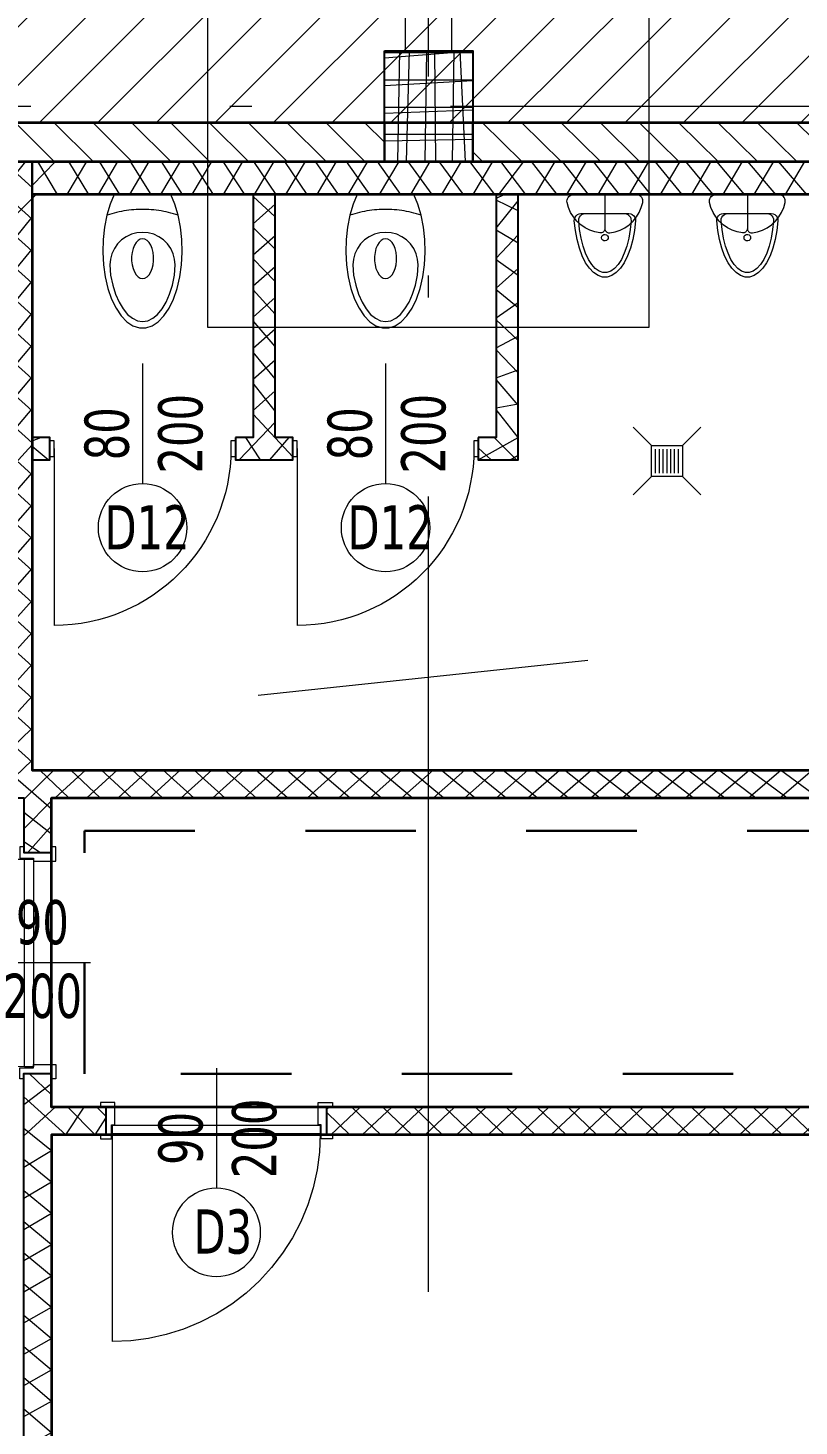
# Model space of a CAD drawing. Extents: x 6529560 to 6558080, y 5579316 to 5588131.
# Drawn here: x 6543599.47 to 6543602.96, y 5579512.25 to 5579518.57 of the extents above; entities that cross this region are included whole.
import ezdxf

# ---------------------------------------------------------------- set-up
doc = ezdxf.new("R2010")
doc.units = 0
doc.header["$MEASUREMENT"] = 0
for name, pattern in [('0.5_0.5', [1, 0.5, -0.5]), ('ACAD_ISO10W100', [18, 12, -3, 0, -3]), ('GR_SOLID', [0])]:
    doc.linetypes.add(name, pattern=pattern)
doc.layers.get('0').update_dxf_attribs({"color": 2, "linetype": 'CONTINUOUS', "lineweight": 5})
for name, color, linetype, lineweight in [('arch_drzwi i okna', 4, 'CONTINUOUS', 15), ('arch_drzwi i okna_znaczniki', 130, 'CONTINUOUS', 9), ('arch_fundamenty na rzucie', 3, 'CONTINUOUS', 15), ('arch_osie', 181, 'CONTINUOUS', 5), ('arch_powierzchnia', 6, 'CONTINUOUS', 35), ('arch_sciany murowane wewnetrzne', 20, 'CONTINUOUS', 25), ('arch_sciany wewnetrzne gk', 70, 'CONTINUOUS', 25), ('arch_sciany wewnetrzne murowane wypelnienie', 20, 'CONTINUOUS', 15), ('arch_sciany wewntrzne gk wypelnienie', 70, 'CONTINUOUS', 13), ('arch_slupy wypelnienie', 9, 'CONTINUOUS', 13), ('arch_słupy', 8, 'CONTINUOUS', 25), ('arch_urządzenia sanitarne', 4, 'GR_SOLID', 13), ('arch_wzmocnienie plyty betonowej', 6, 'CONTINUOUS', 15), ('arch_zadaszenie kratownica', 94, 'CONTINUOUS', 15)]:
    doc.layers.add(name, color=color, linetype=linetype, lineweight=lineweight)
doc.styles.add('TABELKA', font='tahoma.ttf', dxfattribs={"width": 0.8})

# ---------------------------------------------------------------- blocks, each defined once
blk = doc.blocks.new('A$C6A985AF1')
for p, q in [((0.9365009339526295, 1.024999864399432, -1.8365369545e-06), (1.061500933952628, 1.024999864399432, -1.8365369545e-06)), ((0.9365009339526295, 0.0249998643994331, -1.8365369545e-06), (1.061500933952628, 0.0249998643994331, -1.8365369545e-06))]:
    blk.add_line(p, q)
at = {"layer": 'arch_drzwi i okna', "extrusion": (0, 0, -1)}
for points in [[(-0.9365009339526295, 1.049999863840638), (-0.9185009337961672, 1.049999863840638), (-0.9185009337961672, 0.9999998640269039), (-0.9810009337961672, 0.9999998640269039), (-0.9810009337961672, 0.9849998643621802), (-1.081500934436917, 0.9849998643621802), (-1.081500934436917, 1.049999863840638), (-1.061500933952628, 1.049999863840638)], [(-0.940000934526324, 0.9949998641386628), (-0.8580745356157422, 0.9914228804409503), (-0.7767716469243169, 0.9807191519066693), (-0.6967110317200425, 0.962970140390098), (-0.6185019994154572, 0.9383109277114272), (-0.5427397675812246, 0.9069291837513445), (-0.4700009338557721, 0.8690637433901429), (-0.4008390838280321, 0.825002785772085), (-0.3357805805280805, 0.7750816410407424), (-0.2753205597400665, 0.7196802385151388), (-0.2199191572144628, 0.6592202167958022), (-0.16999801248312, 0.5941617144271732), (-0.1259370548650622, 0.5249998643994332), (-0.0880716145038605, 0.4522610297426583), (-0.056689870543778, 0.3764987988397479), (-0.0320306569337845, 0.2982897665351629), (-0.014281646348536, 0.2182291513308883), (-0.0035779178142548, 0.1369262626394629), (-9.341165423e-07, 0.0549998637288809), (-0.9800009336322546, 0.0549998637288809), (-0.9800009336322546, 0.9949998641386628), (-0.940000934526324, 0.9949998641386628), (-0.940000934526324, 0.0549998637288809)]]:
    blk.add_lwpolyline(points, dxfattribs=at)
at = {"layer": 'arch_drzwi i okna'}
blk.add_lwpolyline([(0.9365009339526295, -1.359730959e-07), (0.9185009337961672, -1.359730959e-07), (0.9185009337961672, 0.0499998638406396), (0.9810009337961672, 0.0499998638406396), (0.9810009337961672, 0.0649998644366861), (1.081500934436917, 0.0649998644366861), (1.081500934436917, -1.359730959e-07), (1.061500933952628, -1.359730959e-07)], dxfattribs=at)
at = {"layer": 'arch_drzwi i okna_znaczniki'}
blk.add_line((1.23829905502498, 0.5249998643994332, -1.8365369545e-06), (0.6945797856897116, 0.5249998643994332, -1.8365369545e-06), dxfattribs=at)
blk.add_circle((0.4945797855034472, 0.5249998643994332, -1.8365369545e-06), 0.2, dxfattribs=at)
blk = doc.blocks.new('A$C39AD6758')
at = {"layer": 'arch_urządzenia sanitarne'}
for points in [[(-4.3843692765e-06, 0.052064656820221), (0.0439916156301479, 0.0332836568200037), (0.0933906156305966, 0.0183506568200755), (0.1468976156302233, 0.0076576568199016), (0.203108615630299, 0.001485656820023), (0.260546615630119, -2.3431803129e-06), (0.3177036156303075, 0.0032306568200511), (0.3730816156303263, 0.0111026568197303), (0.4252266156308906, 0.023404656819821), (0.4727696156305683, 0.0398136568196605), (0.5144626156306913, 0.0599026568197587), (0.5492106156307273, 0.0831396568196397), (0.576102615630589, 0.1089156568195904), (0.5944336156308055, 0.136556656819721), (0.6037206156306639, 0.1653346568195957), (0.6037206156306639, 0.1944956568199814), (0.5944336156308055, 0.2232756568196237), (0.576102615630589, 0.2509156568198705), (0.5492106156307273, 0.2766936568195888), (0.5144626156306913, 0.2999306568199245), (0.4727696156305683, 0.3200186568196841), (0.4252266156308906, 0.3364276568199784), (0.3730816156303263, 0.3487296568200691), (0.3177036156303075, 0.3566016568197483), (0.2605466156310285, 0.3598346568201123), (0.203108615630299, 0.3583466568197764), (0.1468986156305618, 0.3521746568198978), (0.0933926156303642, 0.3414816568201786), (0.0439916156310574, 0.3265496568201343), (-4.3843692765e-06, 0.3077676568200331), (-4.3843692765e-06, 0.052064656820221)], [(0.0935553656254342, 0.3409346568200817), (0.090036365625565, 0.3301906568199229), (0.0867603656261054, 0.3193706568199559), (0.0837313656256811, 0.3084776568198322), (0.080946365626005, 0.2975196568199863), (0.0784113656254704, 0.2865006568199533), (0.0761263656258962, 0.2754286568201678), (0.074093365625231, 0.2643066568198265), (0.0723113656258647, 0.253143656820157), (0.070782365625746, 0.2419416568200177), (0.0695063656257844, 0.2307066568200753), (0.0684853656257474, 0.219446656819855), (0.067719365625635, 0.2081656568198014), (0.0672073656260182, 0.196872656819778), (0.066952365625184, 0.1855696568200074), (0.066952365625184, 0.174262656819792), (0.0672073656251087, 0.1629596568200213), (0.067719365625635, 0.1516646568197757), (0.0684853656257474, 0.1403846568200606), (0.0695063656257844, 0.1291256568201788), (0.070782365625746, 0.1178916568201203), (0.0723113656258647, 0.1066896568199809), (0.074093365625231, 0.095525656819973), (0.0761263656258962, 0.0844036568200863), (0.0784113656254704, 0.0733296568200785), (0.0809463656250955, 0.0623126568198131), (0.0837313656256811, 0.0513536568200834), (0.0867603656251959, 0.040462656820182), (0.090036365625565, 0.0296406568199927), (0.0935553656254342, 0.0188956568199501)], [(0.3185101156304881, 0.3274156568199942), (0.2928961156303558, 0.3251766568200765), (0.2680631156308664, 0.3185216568199394), (0.2447611156303537, 0.3076556568198612), (0.2237001156308906, 0.292907656819807), (0.2055191156305227, 0.2747266568198938), (0.1907711156309233, 0.253665656819976), (0.1799051156303903, 0.2303636568199181), (0.1732501156302533, 0.2055296568200902), (0.1710111156307903, 0.1799166568198416), (0.1732501156302533, 0.154302656820164), (0.1799051156303903, 0.1294686568198813), (0.1907711156309233, 0.1061666568198234), (0.2055191156305227, 0.0851056568199056), (0.2237001156308906, 0.0669246568199924), (0.2447611156303537, 0.052177656819822), (0.2680631156308664, 0.0413116568197438), (0.2928961156303558, 0.0346566568200615), (0.3185101156304881, 0.032417656819689), (0.3185101156304881, 0.032417656819689), (0.3654841156303519, 0.035053656819855), (0.4098301156309389, 0.044986656819674), (0.4505411156305854, 0.0579876568199325), (0.4866911156304923, 0.0737566568200236), (0.5174601156304564, 0.0919396568197044), (0.5421491156303091, 0.1121236568196764), (0.560196115630788, 0.1338466568199692), (0.5711901156309978, 0.1566166568195513), (0.5748851156304227, 0.1799166568198416), (0.5711901156309978, 0.2032166568196771), (0.560196115630788, 0.225986656819714), (0.5421491156303091, 0.2477096568200068), (0.5174601156304564, 0.2678926568196402), (0.4866911156304923, 0.2860756568197757), (0.4505411156305854, 0.3018456568197507), (0.4098301156309389, 0.3148456568196707), (0.3654841156303519, 0.3247796568198282), (0.3185101156304881, 0.3274156568199942)], [(0.1998871156301902, 0.1799161568201271), (0.2018531156309109, 0.1695211568198829), (0.2076691156307788, 0.1595801568200841), (0.2170761156303342, 0.1505271568198623), (0.2296641156308397, 0.1427591568199205), (0.244887115630263, 0.1366151568199712), (0.262076115630407, 0.132364156820131), (0.2804801156307803, 0.1301891568200517), (0.2992941156308006, 0.1301891568200517), (0.3176981156302645, 0.1323641568196763), (0.3348871156304085, 0.1366151568199712), (0.3501091156304028, 0.1427591568199205), (0.3626981156303373, 0.1505271568198623), (0.3721051156308022, 0.1595801568200841), (0.3779201156303316, 0.1695211568198829), (0.3798871156304813, 0.1799161568196723), (0.3779201156303316, 0.1903111568199165), (0.3721051156308022, 0.2002521568197153), (0.3626981156303373, 0.2093041568200533), (0.3501091156304028, 0.2170731568198789), (0.3348871156304085, 0.2232161568199444), (0.3176981156302645, 0.2274681568196684), (0.2992941156308006, 0.2296421568198639), (0.2804801156307803, 0.2296421568198639), (0.262076115630407, 0.2274681568201231), (0.244887115630263, 0.2232161568199444), (0.2296661156306072, 0.2170731568198789), (0.2170761156303342, 0.2093041568200533), (0.2076691156307788, 0.2002521568197153), (0.2018531156309109, 0.1903111568199165), (0.1998871156301902, 0.1799161568201271)]]:
    blk.add_lwpolyline(points, dxfattribs=at)
blk = doc.blocks.new('A$C74C7710B')
at = {"layer": 'arch_urządzenia sanitarne'}
for points in [[(0.2803884242912318, 0.0863052461313601), (0.2884894242915834, 0.0874202461322966), (0.2959884242918633, 0.0906802461317966), (0.3023284242917725, 0.0958432461316079), (0.3070374242915932, 0.1025292461322351), (0.3097674242917492, 0.1102362461328994), (0.3103144242913913, 0.1183962461323063), (0.3056764242919598, 0.162150246132569), (0.2980444242912199, 0.203937246132682), (0.2875884242912434, 0.2428142461317293), (0.2745444242918893, 0.2779172461318922), (0.2592014242918594, 0.3084552461327803), (0.2419054242918719, 0.3337512461325787), (0.2230424242916342, 0.3532322461319381), (0.2030324242914503, 0.3664692461311461), (0.1823254242917755, 0.3731622461323241), (0.1613874242912061, 0.3731622461323241), (0.1406804242915314, 0.3664692461311461), (0.1206704242913474, 0.3532322461319381), (0.1018094242917868, 0.3337512461325787), (0.0845114242920318, 0.3084552461327803), (0.0691704242917695, 0.2779172461318922), (0.0561244242917383, 0.2428142461317293), (0.0456684242917618, 0.203937246132682), (0.0380364242919313, 0.1621522461314271), (0.0333984242915904, 0.1183942461316292), (0.0339454242912325, 0.1102362461328994), (0.0366754242913885, 0.1025292461322351), (0.0413844242912092, 0.0958432461316079), (0.0477244242920278, 0.0906802461317966), (0.0552244242917368, 0.0874202461322966), (0.0633244242917499, 0.0863052461313601), (0.2803884242912318, 0.0863052461313601)], [(0.2604104242918765, 0.0863052461313601), (0.268505424292016, 0.0874192461319581), (0.2760014242912803, 0.0906742461315844), (0.2823394242914219, 0.095832246131522), (0.2870504242919196, 0.1025102461312599), (0.2897864242913783, 0.110211246131712), (0.2903414242919098, 0.1183632461320485), (0.2862214242913978, 0.1588052461315783), (0.2795794242920238, 0.1973792461317316), (0.2705634242911401, 0.2332322461311378), (0.2593734242918799, 0.2655762461322411), (0.2462524242919244, 0.293698246131953), (0.231491424291562, 0.3169782461313844), (0.2154184242917836, 0.3349032461314891), (0.1983834242919329, 0.3470752461321354), (0.1807634242913991, 0.3532302461312611), (0.1629494242915825, 0.3532302461312611), (0.1453294242919583, 0.3470752461321354), (0.1282944242911981, 0.3349012461326311), (0.1122214242914197, 0.3169782461313844), (0.0974604242919668, 0.293698246131953), (0.0843394242920113, 0.2655762461322411), (0.0731494242918416, 0.2332322461311378), (0.0641334242918674, 0.1973792461317316), (0.0574914242915838, 0.1588052461315783), (0.0533724242914104, 0.1183632461320485), (0.0539274242919419, 0.110211246131712), (0.0566624242919716, 0.1025102461312599), (0.0613734242915598, 0.095832246131522), (0.0677114242917014, 0.0906742461315844), (0.0752074242918752, 0.0874192461319581), (0.0833024242920146, 0.0863052461313601)], [(0.1568574242919567, 0.1951681547047883), (0.1581544242917516, 0.1890661547035961), (0.1618204242913634, 0.1840211547037143), (0.1672214242917107, 0.1809031547049926), (0.1734244242916247, 0.1802501547040265), (0.1793564242916545, 0.1821771547033677), (0.1839914242918894, 0.1863501547045416), (0.1865274242918531, 0.1920491547039091), (0.1865274242918531, 0.19828615470351), (0.1839914242918894, 0.2039851547046965), (0.1793564242916545, 0.2081591547043899), (0.1734244242916247, 0.2100851547033926), (0.1672214242917107, 0.209433154704584), (0.1618204242913634, 0.2063141547037048), (0.1581544242917516, 0.201269154703823), (0.1568574242919567, 0.1951681547047883)], [(0.1718564242919456, 0.153707246131944), (0.1714994242920511, 0.1574622461316721), (0.1704454242917563, 0.1610842461318498), (0.1687284242916576, 0.1644452461328001), (0.1664124242915932, 0.1674222461329009), (0.1635784242916998, 0.1699112461315053), (0.1603264242912701, 0.171824246131564), (0.156773424291714, 0.1730932461318844), (0.1530464242914604, 0.1736712461329262), (0.1492754242917726, 0.1735392461318952), (0.1257864242916185, 0.168830246131165), (0.1031614242920114, 0.160956246132173), (0.0818234242915423, 0.1500672461311296), (0.0621724242919299, 0.1363652461327547), (0.0445774242916741, 0.1201072461312833), (0.0293684242915333, 0.1016002461324206), (0.0168274242914777, 0.081187246132231), (0.0071914242917046, 0.0592532461319024), (0.0006434242914111, 0.0362102461326686), (-5.5757082009e-06, 0.0303222461311634), (0.0005154242917342, 0.0244252461320684), (0.0021864242917218, 0.0187442461315186), (0.0049384242920496, 0.0135012461319093), (0.0086674242920708, 0.0089032461323768), (0.0132264242920428, 0.0051242461317997), (0.0184384242920714, 0.0023162461325228), (0.0241014242919846, 0.0005872461329091), (0.0299934242912059, 1.246132797e-06), (0.1718564242919456, 1.246132797e-06), (0.1718564242919456, 0.1537052461312669)]]:
    blk.add_lwpolyline(points, dxfattribs=at)
at = {"layer": 'arch_urządzenia sanitarne', "extrusion": (0, 0, -1)}
blk.add_lwpolyline([(-0.1718564242919456, 0.153707246131944), (-0.1722134242918401, 0.1574622461316721), (-0.1732674242912253, 0.1610842461318498), (-0.1749844242913241, 0.1644452461328001), (-0.1773004242913885, 0.1674222461329009), (-0.1801344242912819, 0.1699112461315053), (-0.1833864242917116, 0.171824246131564), (-0.1869394242912676, 0.1730932461318844), (-0.1906664242915212, 0.1736712461329262), (-0.194437424291209, 0.1735392461318952), (-0.2179264242913632, 0.168830246131165), (-0.2405514242918798, 0.160956246132173), (-0.2618894242914393, 0.1500672461311296), (-0.2815404242919612, 0.1363652461327547), (-0.2991354242913076, 0.1201072461312833), (-0.3143464242912159, 0.1016002461324206), (-0.326885424291504, 0.081187246132231), (-0.3365214242912771, 0.0592532461319024), (-0.3430694242915706, 0.0362102461326686), (-0.3437184242911826, 0.0303222461311634), (-0.3431974242912474, 0.0244252461320684), (-0.3415264242912599, 0.0187442461315186), (-0.3387744242918416, 0.0135012461319093), (-0.3350454242918204, 0.0089032461323768), (-0.3304864242918484, 0.0051242461317997), (-0.3252744242918197, 0.0023162461325228), (-0.3196114242919066, 0.0005872461329091), (-0.3137194242917758, 1.246132797e-06), (-0.1718564242919456, 1.246132797e-06), (-0.1718564242919456, 0.1537052461312669)], dxfattribs=at)
blk = doc.blocks.new('A$C07767254')
at = {"elevation": 13.87957962489567}
for points in [[(0.0199968796223402, 0.7649982441216708), (-3.119930625e-06, 0.7649982441216708), (-3.119930625e-06, 0.8349982425570487), (0.0199968796223402, 0.8349982425570487)], [(0.8399968789890409, 0.7649982469156384), (0.8199968794360756, 0.7649982469156384), (0.8199968794360756, 0.8349982453510165), (0.8399968789890409, 0.8349982453510165)]]:
    blk.add_lwpolyline(points, close=True, dxfattribs=at)
blk.add_lwpolyline([(0.8199968803673982, 0.7999982442706824), (0.819996871985495, -1.7555430532e-06)], dxfattribs=at)
blk.add_arc((0.8199968803673982, 0.7999982442706824, 13.87957962489567), 0.7999999998137355, 180.0000000533608, 269.9999994130306)
blk = doc.blocks.new('A$C386C7B5C')
at = {"layer": 'arch_urządzenia sanitarne'}
for p, q in [((0.0829367356127477, 0.222940198530523), (-4.6492750698e-06, 0.3058815834174311)), ((0.2229367356167131, 0.222940198530523), (0.3058781205036212, 0.3058815834174311)), ((0.0985519838695837, 0.2045187006251581), (0.2073214873607867, 0.2045187006251581)), ((0.0985519838695837, 0.1873258665937101), (0.2073214873607867, 0.1873258665937101)), ((0.0985519838695837, 0.1701330325604431), (0.2073214873607867, 0.1701330325604431)), ((0.0985519838695837, 0.1529401985280856), (0.2073214873607867, 0.1529401985280856)), ((0.0985519838695837, 0.1357473644966376), (0.2073214873607867, 0.1357473644966376)), ((0.0829367356127477, 0.0829401985274672), (-4.6492750698e-06, -1.1863594409e-06)), ((0.0985519838695837, 0.1185545304633706), (0.2073214873607867, 0.1185545304633706)), ((0.0985519838695837, 0.1013616964310131), (0.2073214873607867, 0.1013616964310131)), ((0.2229367356167131, 0.0829401985274672), (0.3058781205036212, -1.1863594409e-06))]:
    blk.add_line(p, q, dxfattribs=at)
blk.add_lwpolyline([(0.0829367356127477, 0.222940198530523), (0.2229367356148941, 0.222940198530523), (0.2229367356148941, 0.0829401985274672), (0.0829367356127477, 0.0829401985274672), (0.0829367356127477, 0.222940198530523)], dxfattribs=at)
blk = doc.blocks.new('biura_parter_hala')
at = {"layer": 'arch_sciany wewnetrzne murowane wypelnienie'}
h = blk.add_hatch(dxfattribs=at)
h.set_pattern_fill('ANSI31', color=256, angle=90)
h.set_pattern_definition([(135, (-6543745.599693336, -5579616.077648036), (-0.0883883476483185, -0.0883883476483184), [])])
h.paths.add_polyline_path([(5.500096650794148, -0.3749661352485418), (5.500096650794148, -0.5499661350622774), (0, -0.5499661350622774), (0, -0.3749661352485418)])
h.paths.add_polyline_path([(11.89999982807785, -0.3749661352485418), (17.50006986968219, -0.3749661352485418), (17.50006986968219, -0.5500013772398235), (11.89999982807785, -0.5500013772398235)])
h.paths.add_polyline_path([(23.31999848410487, -0.550001378171146), (23.49999848380685, -0.5500013772398235), (23.49999848380685, -2.036725498735904), (23.31999848410487, -2.036725499667227)])
h.paths.add_polyline_path([(23.31999848410487, -3.976725501008331), (23.49999848380685, -3.976725501939654), (23.49999848380685, -11.85000006761402), (23.31999848410487, -11.85000006668269)])
h.paths.add_polyline_path([(23.89999982807785, -0.3749661352485418), (27.30065082199871, -0.3749478524550795), (27.30065082199871, -0.5499844206497074), (23.89999982807785, -0.5500027034431696)])
h.paths.add_polyline_path([(29.72006986476481, -2.036725498735904), (29.90006986446679, -2.036725498735904), (29.90006986446679, -0.5500027034431696), (29.72006986476481, -0.5500027034431696)])
h.paths.add_polyline_path([(29.24064417090267, -0.375094854272902), (29.50008776132018, -0.375094854272902), (29.50008776132018, -0.5500053316354752), (29.24064417090267, -0.5500053316354752)])
h.paths.add_polyline_path([(29.72006986476481, -11.45000358112156), (29.90006986446679, -11.45000358205289), (29.90006986446679, -3.976725501008331), (29.72006986476481, -3.976725500077009)])
h.paths.add_polyline_path([(32.45886915456504, -0.3699870416894555), (35.49999982584268, -0.3699661269783974), (35.49999982584268, -0.5500027034431696), (32.45886915456504, -0.5500236181542278)])
h.paths.add_polyline_path([(35.89999982621521, -0.3749661268666387), (41.50009442400187, -0.3749661352485418), (41.50009442400187, -0.5500040408223869), (35.89999982621521, -0.5500040324404836)])
h.paths.add_polyline_path([(53.50009442586451, -0.3749594343826175), (47.89999982714653, -0.3749661194160581), (47.89999982714653, -0.550005360506475), (53.50009442586451, -0.5499986754730344)])
h.paths.add_polyline_path([(59.89999982621521, -0.3749661184847355), (65.50009442027658, -0.3749661352485418), (65.50009442027658, -0.5500067118555308), (59.89999982621521, -0.5500066950917244)])
h.paths.add_polyline_path([(59.24086895491928, -0.550005360506475), (59.49999982584268, -0.550005360506475), (59.49999982584268, -0.3749661231413484), (59.24086895491928, -0.3749661231413484)])
h.paths.add_polyline_path([(71.89999982994048, -0.550008025020361), (77.50009442865849, -0.5499352160841227), (77.50009442865849, -0.3748933039605617), (71.89999982994048, -0.3749661128968)])
h.paths.add_polyline_path([(73.13497368339449, -0.550008025020361), (73.13497368339449, -3.21990910731256), (78.04465180728585, -3.219907564111053), (78.04465249739587, -3.399908400140702), (72.95497366413474, -3.399908268824219), (72.955954156816, -0.5500083584338427)])
h.paths.add_polyline_path([(79.32465147785842, -3.219907564111053), (79.32465170137584, -3.399908810853958), (79.65531860198826, -3.399907859973609), (79.65531860198826, -0.550008025020361), (79.47531860228628, -0.550008025020361), (79.47531860228628, -3.219907564111053)])
h.paths.add_polyline_path([(79.32465170137584, -0.3749661147594452), (83.49999983049929, -0.3749661147594452), (83.49999983049929, -0.550008025020361), (79.32465170137584, -0.550008025020361)])
h.paths.add_polyline_path([(83.89999983087182, -0.3749661110341549), (89.5000698659569, -0.3749661110341549), (89.5000698659569, -0.5500093474984169), (83.89999983087182, -0.5500093474984169)])
h.paths.add_polyline_path([(101.5000944277271, -0.374966106377542), (95.89999959804118, -0.374966106377542), (95.89999959804118, -0.5500093474984169), (101.5000944277271, -0.5500093474984169)])
h.paths.add_polyline_path([(5.900069901719689, -0.3751505604013801), (11.49994853138923, -0.3751505604013801), (11.49994853138923, -0.5500064520165325), (5.900069901719689, -0.5500064520165325)])
h.paths.add_polyline_path([(17.90009442716837, -0.3750070640817285), (23.49998980108649, -0.3750070640817285), (23.49998980108649, -0.5500013772398235), (17.90009442716837, -0.5500013772398235)])
h.paths.add_polyline_path([(29.90006986446679, -0.5500396117568016), (30.51886915415526, -0.5500396117568016), (30.51886915415526, -0.3750053280964494), (29.90006986446679, -0.3750053280964494)])
h.paths.add_polyline_path([(41.90006986260414, -0.5500396117568016), (47.50002438481897, -0.5500396117568016), (47.50002438481897, -0.3749661352485418), (41.90006986260414, -0.3749661352485418)])
h.paths.add_polyline_path([(53.90006986446678, -0.5500396061688662), (58.24086895491928, -0.5500396061688662), (58.24086895491928, -0.3749661231413484), (53.90006986446678, -0.3749661231413484)])
h.paths.add_polyline_path([(65.90006986539811, -0.5499728322029114), (71.50002439133823, -0.5499728322029114), (71.50002439133823, -0.3749661352485418), (65.90006986539811, -0.3749661352485418)])
h.paths.add_polyline_path([(78.04465180728585, -0.3749661352485418), (77.90006985981017, -0.3749661352485418), (77.90006985981017, -0.5500396117568016), (78.04465180728585, -0.5500396117568016)])
h.paths.add_polyline_path([(89.90006986632943, -0.5500396117568016), (95.50002415943891, -0.5500396117568016), (95.50002415943891, -0.3749661352485418), (89.90006986632943, -0.3749661352485418)])
h.paths.add_polyline_path([(101.9000698663294, -0.5500396117568016), (107.3999999994412, -0.5500396117568016), (107.3999999994412, -0.3749661352485418), (101.9000698663294, -0.3749661352485418)])
h.paths.add_polyline_path([(23.89999848417938, -11.85000257473439), (29.49999858625233, -11.85000358056277), (29.49999858625233, -11.67000358086079), (23.89999848417938, -11.67000358086079)])
at = {"layer": 'arch_sciany wewntrzne gk wypelnienie'}
h = blk.add_hatch(dxfattribs=at)
h.set_pattern_fill('ANSI37', color=256, scale=0.8, angle=90)
h.set_pattern_definition([(135, (-6543745.599693336, -5579616.077648036), (-0.0707106781186548, -0.0707106781186548), []), (225, (-6543745.599693336, -5579616.077648036), (0.0707106781186548, -0.0707106781186548), [])])
h.paths.add_polyline_path([(94.8742152415216, -1.900064728222787), (94.95421524252743, -1.899999363347887), (94.95421524252743, -1.799999365583062), (94.8742152415216, -1.800064730457961)], flags=17)
h.paths.add_polyline_path([(93.77421523723751, -1.800064731389284), (93.77421523723751, -1.900064731016755), (94.03421524260195, -1.900064733810722), (94.03421524353325, -1.800064734183251), (93.95421523880213, -1.800064733251929), (93.95421525090933, -0.7000647345557809), (93.85421525128184, -0.7000647336244584), (93.85421523917466, -1.800064732320606)], flags=17)
h.paths.add_polyline_path([(92.67421523295343, -1.800032046623528), (92.67421523295343, -1.900032046250998), (92.93421523831785, -1.900032049044966), (92.93421523924918, -1.800032049417495), (92.85421523451805, -1.800032048486173), (92.85421524662524, -0.7000320497900248), (92.75421524699777, -0.7000320488587022), (92.75421523489058, -1.80003204755485)], flags=17)
h.paths.add_polyline_path([(91.75421523395924, -1.900064728222787), (91.83421523496509, -1.899999363347887), (91.83421523496509, -1.799999365583062), (91.75421523395924, -1.800064730457961)], flags=17)
h.paths.add_polyline_path([(83.92533427942543, -1.800004093907773), (83.92533427942543, -1.900004093535244), (84.10533428099006, -1.900004096329212), (84.10533428099006, -1.800004095770418), (84.10533429309726, -0.7000040970742702), (84.00533429346979, -0.7000040961429477), (84.0053342813626, -1.800004094839096)], flags=17)
h.paths.add_polyline_path([(82.82533427514136, -1.800004083663225), (82.82533427514136, -1.900004083290696), (83.08533428050578, -1.900004086084663), (83.08533428143708, -1.800004086457192), (83.005334276706, -1.80000408552587), (83.00533428881317, -0.700004086829722), (82.90533428918569, -0.7000040858983994), (82.90533427707851, -1.800004084594547)], flags=17)
h.paths.add_polyline_path([(43.97590164281427, -4.000003985129296), (43.97590164281427, -3.900003985501825), (44.23590164817869, -3.900003982707858), (44.23590164911002, -4.000003982335329), (44.15590164437889, -4.000003983266651), (44.15590165648609, -5.1000039819628), (44.05590165685862, -5.100003982894122), (44.05590164475142, -4.000003984197974)], flags=17)
h.paths.add_polyline_path([(42.87590163759887, -4.00000399723649), (42.87590163759887, -3.900003997609019), (43.13590164296329, -3.900003994815051), (43.13590164389461, -4.000003994442522), (43.05590163916349, -4.000003995373845), (43.05590165127068, -5.100003994069993), (42.95590165164322, -5.100003995001316), (42.95590163953602, -4.000003996305167)], flags=17)
h.paths.add_polyline_path([(41.77590163238346, -4.00000403355807), (41.77590163238346, -3.900004033930599), (42.03590163774788, -3.900004031136631), (42.03590163867921, -4.000004030764102), (41.95590163394808, -4.000004031695425), (41.95590164605528, -5.100004030391573), (41.85590164642781, -5.100004031322896), (41.85590163432062, -4.000004032626748)], flags=17)
h.paths.add_polyline_path([(40.67590162716806, -4.000004021450877), (40.67590162716806, -3.900004021823406), (40.93590163253248, -3.900004019029438), (40.93590163346379, -4.000004018656909), (40.85590162873268, -4.000004019588232), (40.85590164083988, -5.10000401828438), (40.7559016412124, -5.100004019215703), (40.75590162910521, -4.000004020519554)], flags=17)
h.paths.add_polyline_path([(39.57590162195265, -4.00000403355807), (39.57590162195265, -3.900004033930599), (39.83590162731707, -3.900004031136631), (39.83590162824839, -4.000004030764102), (39.75590162351728, -4.000004031695425), (39.75590163562447, -5.100004030391573), (39.655901635997, -5.100004031322896), (39.65590162388981, -4.000004032626748)], flags=17)
h.paths.add_polyline_path([(38.47590161673725, -4.00000403355807), (38.47590161673725, -3.900004033930599), (38.73590162210167, -3.900004031136631), (38.73590162303299, -4.000004030764102), (38.65590161830187, -4.000004031695425), (38.65590163040906, -5.100004030391573), (38.55590163078159, -5.100004031322896), (38.5559016186744, -4.000004032626748)], flags=17)
h.paths.add_polyline_path([(43.97590164095163, -1.800004083663225), (43.97590164095163, -1.900004083290696), (44.23590164631605, -1.900004086084663), (44.23590164724737, -1.800004086457192), (44.15590164251625, -1.80000408552587), (44.15590165462345, -0.700004086829722), (44.05590165499598, -0.7000040858983994), (44.05590164288878, -1.800004084594547)], flags=17)
h.paths.add_polyline_path([(42.87590163573622, -1.800004074349999), (42.87590163573622, -1.90000407397747), (43.13590164110064, -1.900004076771438), (43.13590164203197, -1.800004077143967), (43.05590163730085, -1.800004076212644), (43.05590164940804, -0.7000040775164962), (42.95590164978057, -0.7000040765851736), (42.95590163767338, -1.800004075281322)], flags=17)
h.paths.add_polyline_path([(41.77590163145214, -1.800004065036773), (41.77590163145214, -1.900004064664244), (42.03590163681655, -1.900004067458212), (42.03590163774788, -1.800004067830741), (41.95590163301676, -1.800004066899418), (41.95590164512395, -0.7000040682032705), (41.85590164549648, -0.7000040672719479), (41.85590163338929, -1.800004065968096)], flags=17)
h.paths.add_polyline_path([(40.67590162716806, -1.800004050135612), (40.67590162716806, -1.900004049763083), (40.93590163253248, -1.900004052557051), (40.93590163346379, -1.80000405292958), (40.85590162873268, -1.800004051998257), (40.85590164083988, -0.7000040533021094), (40.7559016412124, -0.7000040523707867), (40.75590162910521, -1.800004051066935)], flags=17)
h.paths.add_polyline_path([(39.57590162195265, -1.800004040822386), (39.57590162195265, -1.900004040449857), (39.83590162731707, -1.900004043243825), (39.83590162824839, -1.800004043616354), (39.75590162351728, -1.800004042685031), (39.75590163562447, -0.7000040439888835), (39.655901635997, -0.700004043057561), (39.65590162388981, -1.800004041753709)], flags=17)
h.paths.add_polyline_path([(36.37247663922608, -6.750002435408532), (42.30749893374741, -6.750002435408532), (42.30749893374741, -6.875641248188912), (36.37247663922608, -6.875641248188912)])
h.paths.add_polyline_path([(34.76168348360807, -1.900004060007631), (34.8416834846139, -1.900004060007631), (34.8416834846139, -1.800004061311483), (34.76168348360807, -1.800004061311483)], flags=17)
h.paths.add_polyline_path([(33.74168348498642, -1.90000404510647), (33.9216834846884, -1.900004051625728), (33.92168348561972, -1.800004051998257), (33.8416834846139, -1.800004051066935), (33.84168349672109, -0.7000040523707867), (33.74168349709362, -0.7000040514394641)], flags=17)
h.paths.add_polyline_path([(87.76132327876984, -3.430434632115066), (89.60910778492689, -3.430795684456825), (89.60911366995423, -3.305730918422341), (88.8101558117196, -3.305726211518049), (88.810171963647, -0.5500094117596745), (88.56017351616173, -0.5500094117596745), (88.56014991644768, -3.305521694011986), (87.76132327876984, -3.305521695874631)])
h.paths.add_polyline_path([(32.7501210924238, -0.5500161647796631), (34.8416722714901, -0.5500161647796631), (34.8416722714901, -0.7000161604955794), (32.75012135878205, -0.7000161604955794), (32.75013258494437, -3.160006926394999), (32.80014132149517, -3.160007782280445), (32.80014132149517, -3.285007782280445), (32.75013258494437, -3.285006917081773), (32.75013258494437, -5.225004031322896), (32.80014131963253, -5.225004031322896), (32.80014131963253, -5.350004032254219), (32.62513258494437, -5.350004032254219), (32.62512238975614, -0.5500220432877541), (32.75012238975615, -0.550022047944367)])
h.paths.add_polyline_path([(83.23955385386942, -4.829998704604804), (90.35853138100354, -4.829998704604804), (90.35853138100354, -4.954998704604804), (83.2395539432764, -4.955040412954986)])
h.paths.add_polyline_path([(62.71829012781381, -3.30490527767688), (62.87505134660751, -3.304905503988265), (62.87499983515591, -0.5500067044049503), (62.9999998351559, -0.5500067044049503), (62.999999826774, -3.30490562133491), (64.0999998273328, -3.304906654171645), (64.09999982640147, -3.431190737523138), (62.87510285526514, -3.433001107536256), (62.87510285526514, -3.432999734766781), (62.71829271782189, -3.433125927112996)])
edge = h.paths.add_edge_path()
edge.add_line((59.6251001926139, -3.30490562133491), (61.71829012501985, -3.304903835058212))
edge.add_line((61.71829012501985, -3.304903835058212), (61.71829012501985, -3.433930673636496))
edge.add_line((61.71829012501985, -3.433930673636496), (59.62510495446622, -3.435615153983235))
edge.add_line((59.62510495446622, -3.435615153983235), (59.5000010728836, -3.435715777799487))
edge.add_line((59.5000010728836, -3.435715777799487), (59.49999982491135, -0.550005360506475))
edge.add_line((59.49999982491135, -0.550005360506475), (59.62499982584268, -0.5499986773356796))
edge.add_line((59.62499982584268, -0.5499986773356796), (59.6251001926139, -3.304905866272747))
h.paths.add_polyline_path([(71.29428625106812, -3.304901085793972), (71.45497585646808, -3.30490099824965), (71.45497366413474, -0.5499728322029114), (71.57997368369251, -0.5500063579529524), (71.58000815380365, -3.304910388775169), (71.87830398418009, -3.304910390637814), (71.87830453831702, -3.42575962934643), (71.29428786411881, -3.426071590743958)])
h.paths.add_polyline_path([(59.6250005159527, -4.955007544718682), (59.6250005159527, -5.164619787596166), (59.50000051595271, -5.164619788527488), (59.50000051781535, -4.955007544718682), (59.50000051781535, -4.830007544718682), (73.5061128679663, -4.830007544718682), (73.5061128679663, -4.955371281132102)])
h.paths.add_polyline_path([(-0.4763625478371978, -7.445000530220568), (-0.5999912368133665, -7.444998929277062), (-0.5999912368133665, -7.569998929277062), (-0.4763625478371978, -7.570000530220568)], flags=17)
h.paths.add_polyline_path([(2.846877708099782, -6.215000529773533), (2.846877708099782, -6.339998934417963), (3.839953196235001, -6.340000530704855), (3.839953196235001, -0.5500064520165325), (3.590266642160713, -0.5499661350622774), (3.590266642160713, -1.8199995001778), (2.264122269116342, -1.8199995001778), (2.264122269116342, -1.758556403219699), (2.139131003990769, -1.758556403219699), (2.139131034724414, -1.8199995001778), (0.5199824180454016, -1.819999010302126), (0.5199824180454016, -1.945000606589019), (1.069986048154532, -1.944959879852831), (1.069994785822927, -2.062961691990494), (1.194989372976124, -2.062961691990494), (1.194989372976124, -1.944999499246478), (3.715266642160713, -1.944999499246478), (3.715266642160713, -3.498296093195676), (1.1949860509485, -3.498296092264354), (1.1949860509485, -3.062961691990494), (1.069989372976124, -3.062961691990494), (1.069989372976124, -3.688080696389079), (1.1949860509485, -3.688080696389079), (1.1949860509485, -3.623296091333031), (3.715266642160713, -3.623296092264354), (3.715266642160713, -6.215000529773533)])
h.paths.add_polyline_path([(0.8290886795148253, -6.214998934417963), (0.8290886795148253, -6.340000530704855), (1.507658815942704, -6.340000529773533), (1.507667549885809, -6.397074087522923), (1.632667549885809, -6.397074087522923), (1.632667549885809, -6.340000529773533), (1.846877708099782, -6.340000530704855), (1.846877708099782, -6.214998934417963), (1.1949860509485, -6.21500052884221), (1.1949860509485, -4.688080696389079), (1.069989372976124, -4.688080696389079), (1.0699860509485, -6.21500052884221)])
h.paths.add_polyline_path([(-0.5999912368133665, -8.674998929724097), (-0.5999912368133665, -8.799998929724097), (1.407667550258338, -8.8004634603858), (1.407667550258338, -8.916780810803173), (1.632667549885809, -8.916780810803173), (1.632667549885809, -7.397074087522923), (1.507667548954486, -7.397074088454246), (1.507658815011382, -7.445000529289245), (0.5236374521628023, -7.445000530220568), (0.52363745495677, -7.570000530220568), (1.382658815011382, -7.570000530220568), (1.382667549885809, -8.675041668117046)])
h.paths.add_polyline_path([(74.63817934691906, -3.399908315390348), (74.76317939721048, -3.399908315390348), (74.76317939627916, -3.677789380773901), (74.63817934598774, -3.677789380773901)])
h.paths.add_polyline_path([(53.58250037021935, -6.750641251914203), (53.58250037021935, -6.875636458396911), (54.17751471418887, -6.875636458396911), (54.17751471418887, -11.77999626938253), (54.30251471418888, -11.77999626938253), (54.30251471139491, -6.875641238875687), (59.50001405738294, -6.875641238875687), (59.50001405738294, -11.45000655949115), (59.62501405738294, -11.45000655949115), (59.62501405086368, -6.164619788527488), (59.5000227894634, -6.164619788527488), (59.5000227894634, -6.750641251914203)])
h.paths.add_polyline_path([(47.70249831583351, -6.750646132975816), (47.70249831583351, -6.875639733858406), (48.17749004624784, -6.875634852796792), (48.17749004624784, -11.77999626938253), (48.30249004624784, -11.77999546658248), (48.30249004624784, -6.875635655596852), (52.58250037021935, -6.875636458396911), (52.58250037021935, -6.750637378543615), (48.30249004624784, -6.75063931569457), (48.30249004624784, -6.550641252659261), (48.17749004624784, -6.550641252659261), (48.17749004717916, -6.75064028520137)])
h.paths.add_polyline_path([(43.40749893337488, -6.875641248188912), (43.40749893337488, -11.77999626845121), (43.53249893337488, -11.77999626751989), (43.53249893337488, -6.875641241669654), (46.7024983158335, -6.875641241669654), (46.7024983158335, -6.750647640787065), (43.30749893374741, -6.749683021567761), (43.30749893374741, -6.875321850180625)])
h.paths.add_polyline_path([(35.09750055614859, -7.620006763376295), (33.90679474826902, -7.620005324482917), (33.90679474826902, -7.745006918907165), (35.09749892167747, -7.74500691704452), (35.09749892167747, -11.77999626938253), (35.22249893657863, -11.77999626751989), (35.22249890770763, -7.745006917975842), (35.22249890677631, -7.622925085015594), (35.22249891143292, -6.875641265884041), (35.37247663922608, -6.874683027155697), (35.37247663922608, -6.750321843661367), (35.0975019261241, -6.75064125098288), (35.09749918617308, -7.620006763376295)])
h.paths.add_polyline_path([(32.62513258494437, -11.77999626845121), (32.75013258587569, -11.77999626938253), (32.75013258587569, -7.745006918907165), (32.90679474826902, -7.745005324482917), (32.90679476596415, -7.620006958954036), (32.62513258494437, -7.620006958954036)])
h.paths.add_polyline_path([(37.55589385423809, -0.5500040324404836), (37.55589385423809, -0.7000040328130126), (45.15590163040906, -0.7000040328130126), (45.15590163040906, -0.5500396117568016)], flags=17)
h.paths.add_polyline_path([(91.75421878229827, -0.5500396117568016), (91.75421878229827, -0.7000396121293307), (94.95421461760996, -0.7000379804521799), (94.95421454124153, -0.5500395707786084)], flags=17)
h.paths.add_polyline_path([(81.90533427521586, -0.550008025020361), (81.90533427521586, -0.70000802539289), (85.61613556277007, -0.70000802539289), (85.61613556277007, -0.5500093474984169)], flags=17)
h.paths.add_polyline_path([(79.65531860198826, -0.550008025020361), (79.65531860198826, -0.70000802539289), (81.65533436089754, -0.7000070055946708), (81.65533436089754, -0.550008025020361)])
h.paths.add_polyline_path([(37.5558994486928, -3.900003934279084), (37.63590161781758, -3.900004030205309), (37.63590161781758, -4.000004031695425), (37.5558994486928, -4.0000039357692)], flags=17)
h.paths.add_polyline_path([(38.47590161673725, -1.800004030577838), (38.47590161673725, -1.900004030205309), (38.73590162210167, -1.900004032999277), (38.73590162303299, -1.800004033371806), (38.65590161830187, -1.800004032440483), (38.65590163040906, -0.7000040337443352), (38.55590163078159, -0.7000040328130126), (38.5559016186744, -1.80000403150916)], flags=17)
h.paths.add_polyline_path([(37.55590161960572, -1.900004021823406), (37.63590161781758, -1.900004021823406), (37.63590161781758, -1.800004023127257), (37.55590161960572, -1.800004023127257)], flags=17)
h.paths.add_polyline_path([(81.90533427614719, -1.900036765262484), (81.98533427715302, -1.899971400387585), (81.98533427715302, -1.799971402622759), (81.90533427614719, -1.800036767497658)], flags=17)
h.paths.add_polyline_path([(0, -0.5499661350622774), (2.264122269116342, -0.5499661350622774), (2.264122269116342, -0.7585564032196999), (2.139122269116342, -0.7585564032196999), (2.139122269116342, -0.6749661350622774), (-0.5300000002607704, -0.6749661350622774), (-0.5300000002607704, -0.599999999627471), (0, -0.599999999627471)])
h.paths.add_polyline_path([(82.23955385386942, -4.829998704604804), (82.23955391161144, -4.955001370981335), (81.9924899181351, -4.955001485534012), (81.99248992558569, -11.77999626938253), (81.86761963926256, -11.77999860048294), (81.86760513484477, -4.677789597772061), (81.9924899181351, -4.677789380773901), (81.99248991906641, -4.829980210401117)])
h.paths.add_polyline_path([(91.62920739408582, -0.5500093474984169), (91.75421878229827, -0.5500093474984169), (91.75421408377586, -2.204894191585481), (91.62920269556344, -2.204894191585481)])
h.paths.add_polyline_path([(90.60911366995425, -3.304893844760954), (90.60911366995425, -3.429890577681362), (92.22921420261262, -3.429887940175831), (92.22921420354396, -4.829961703158915), (91.35853138100356, -4.829998704604804), (91.35853138100356, -4.954997126944363), (92.35421645455062, -4.95499712228775), (92.35422097519039, -3.429899452254176), (95.07921526581048, -3.429907292127609), (95.07921527232975, -0.5500097181648016), (94.95421454124153, -0.5500093484297395), (94.95421594567597, -3.304890614934265), (91.75421417783946, -3.304892210289835), (91.75420928373933, -3.204894191585481), (91.62920665368436, -3.204894191585481), (91.62921145837755, -3.304892274551093)])
h.paths.add_polyline_path([(85.61613556277007, -0.5500093474984169), (85.74113709386438, -0.5500093474984169), (85.74113709386438, -2.204894188791513), (85.61613556277007, -2.204894188791513)], flags=16)
h.paths.add_polyline_path([(80.79839087929577, -3.304897606372833), (80.79839106369764, -3.42990419268608), (81.8676196327433, -3.429903046227991), (81.86761963088065, -3.677789382636547), (81.99248991627246, -3.677789382636547), (81.9924899181351, -3.429902829229831), (86.76132327876985, -3.429894191212952), (86.76132327876985, -3.304894191212952), (85.74113709386438, -3.304894191212952), (85.74113709386438, -3.204894191585481), (85.61613686103374, -3.204894254915416), (85.61613696720451, -3.304895350709557), (81.90533427428453, -3.304895350709557), (81.90533427521586, -0.550008025020361), (81.65533428452908, -0.5500081526115537), (81.65533568896353, -3.304897377267479)])
h.paths.add_polyline_path([(72.87830398138613, -3.304910388775169), (72.95497443154454, -3.304910388775169), (72.95497443154454, -3.429910553619265), (72.87830398138613, -3.429910553619265)])
h.paths.add_polyline_path([(79.65531860198826, -3.304898400790989), (79.79839087929577, -3.304898400790989), (79.79839087929577, -3.429905666969716), (79.65531860198826, -3.429905666969716)])
h.paths.add_polyline_path([(76.06317939609289, -4.829955147357059), (76.06317939609289, -4.955008001998066), (78.17757951223835, -4.954996635206043), (78.17759616672993, -6.642363018356263), (74.76317939627916, -6.642495350912213), (74.76314954087138, -6.767754139378666), (78.17756614647806, -6.768313867039978), (78.17756614647806, -8.017392442561686), (76.70210292376578, -8.017392442561686), (76.70211248286068, -8.142496241256595), (78.30223874375224, -8.142392455600202), (78.30309296252058, -4.829955147357059)])
h.paths.add_polyline_path([(74.5061128679663, -4.829958342947065), (74.5061128679663, -4.955472307279706), (74.63817934598774, -4.955485649406909), (74.63817934598774, -11.77999626938253), (74.76249010767788, -11.77999626938253), (74.76284106262028, -6.767499970272183), (74.76317939627916, -6.767515797168016), (74.76317939627916, -6.642363018356263), (74.76317939627916, -4.954996635206043), (75.06317939609289, -4.955008001998066), (75.06317939609289, -4.830008001998067), (74.76317939627916, -4.830008001998066), (74.76317939627916, -4.677789380773901), (74.63817934598774, -4.677789380773901), (74.63817934598774, -4.829991448670625)])
h.paths.add_polyline_path([(55.40998704452068, -5.225004033185541), (55.40998704452068, -5.350002436898648), (58.09998980443925, -5.350004032254219), (58.09998980350792, -0.550005360506475), (57.97498980164528, -0.550005360506475), (57.9749898230657, -5.225004015490412)])
h.paths.add_polyline_path([(49.4776858901605, -5.225004029460251), (49.4776858901605, -5.350004032254219), (54.40998704452067, -5.350004032254219), (54.40998704452067, -5.225004032254219), (54.16640833672136, -5.225004032254219), (54.16640833579004, -0.550005360506475), (54.04140833485872, -0.550005360506475), (54.04140833579003, -5.225004033185541)])
h.paths.add_polyline_path([(48.30249004717916, -5.350004032254219), (48.4776858901605, -5.350004032254219), (48.4776858901605, -5.225004028528928), (48.30249004159123, -5.225004028528928), (48.3024900406599, -0.550005360506475), (48.17749003972858, -0.550005360506475), (48.17749004717916, -5.225004028528928), (47.17068421002477, -5.225004030391573), (47.17068421002477, -5.350004032254219), (48.17749004717916, -5.350004032254219), (48.17749004717916, -5.55000403150916), (48.30249004717916, -5.55000403150916)])
h.paths.add_polyline_path([(37.55590258911252, -3.22459452971816), (37.4308938542381, -3.22459452971816), (37.43089385516942, -5.225004031322896), (36.45022075157613, -5.225004031322896), (36.45022075157613, -5.350002435967326), (37.39512370992452, -5.350002435036003), (37.39513244666159, -5.350002435036003), (37.52012371178717, -5.350002435036003), (37.52012370992452, -5.350004031322896), (46.17068421002477, -5.350002436898648), (46.17068421002477, -5.225004031322896), (45.28090163134038, -5.225004029460251), (45.28090086858719, -0.5500040287151933), (45.15590163040906, -0.5500040287151933), (45.15590163134038, -5.100004027597606), (37.55589385516941, -5.100004031322896)])
h.paths.add_polyline_path([(37.4308938542381, -2.22459452971816), (37.55589385423809, -2.22459452971816), (37.55589385423809, -0.5500040324404836), (37.4308938542381, -0.5500040324404836)], flags=17)
h.paths.add_polyline_path([(34.84168349672109, -0.5500027034431696), (34.84168349858374, -3.160007782280445), (33.8001413140446, -3.160007782280445), (33.80014132149518, -3.285007782280445), (34.84168349858374, -3.285007782280445), (34.84168349858374, -5.225004031322896), (33.80014132056385, -5.225004031322896), (33.80014131963253, -5.350002435967326), (35.45022075157613, -5.350002435967326), (35.45022075157613, -5.225002435967326), (35.04167969617993, -5.225004031322896), (35.04167969524861, -0.5500026857480407)])
h.paths.add_polyline_path([(1.40766754746437, -9.916780810803173), (1.532667550258338, -9.916780810803173), (1.532658819109201, -11.77999626938253), (1.407658816315233, -11.77999626938253)])
h.paths.add_polyline_path([(-0.5299912160262465, -6.215000529773533), (-0.1709113204851747, -6.215000529773533), (-0.1709113204851747, -6.340000530704855), (-0.5299912160262465, -6.340000530704855)])
h.paths.add_polyline_path([(-0.5300000002607704, -1.820000606589019), (-0.4800175819545985, -1.820000606589019), (-0.4800175819545985, -1.944999010302126), (-0.5300000002607704, -1.944999010302126)])
edge = h.paths.add_edge_path()
edge.add_line((70.29428625199944, -3.426259011961519), (65.0999998273328, -3.429380368441343))
edge.add_line((65.0999998273328, -3.429380368441343), (65.0999998273328, -3.304906654171645))
edge.add_line((65.0999998273328, -3.304906654171645), (67.99999982956797, -3.304902886971831))
edge.add_line((67.99999982956797, -3.304902886971831), (67.99999982956797, -0.5499728322029114))
edge.add_line((67.99999982956797, -0.5499728322029114), (68.12499982956797, -0.5499728322029114))
edge.add_line((68.12499982956797, -0.5499728322029114), (68.12499982956797, -3.304902818985283))
edge.add_line((68.12499982956797, -3.304902818985283), (70.29428625106812, -3.304906654171645))
edge.add_line((70.29428625106812, -3.304906654171645), (70.29435917455703, -3.426258968189358))
at = {"layer": 'arch_slupy wypelnienie'}
h = blk.add_hatch(dxfattribs=at)
h.set_pattern_fill('ANSI37', color=256, angle=225)
h.set_pattern_definition([(270, (-6543449.936432891, -5579316.676942479), (0.125, 0), []), (0, (-6543449.936432891, -5579316.676942479), (0, 0.125), [])])
h.paths.add_polyline_path([(83.50005099363626, -0.0499684195965529), (83.90005099214613, -0.0500093493610621), (83.89999983087182, -0.5500093465670944), (83.49999983049929, -0.5499684121459723)])
at = {"color": 1, "linetype": '0.5_0.5', "lineweight": 30, "true_color": 0xfa0000, "elevation": -0.0368575220855849}
blk.add_lwpolyline([(82.14248991850764, -3.579902722500264), (92.0792142022401, -3.579895630478858), (92.0792142022401, -4.679954227060079), (82.14248991850764, -4.679961319081485)], close=True, dxfattribs=at)
at = {"layer": 'arch_drzwi i okna_znaczniki'}
for p, q in [((82.40533427614719, -1.463940960355103, -0.0368575220855849), (82.40533427614719, -2.00766022875905, -0.0368575220855849)), ((83.50533428043126, -1.463973600417375, -0.0368575220855849), (83.50533428043126, -2.007692868821322, -0.0368575220855849))]:
    blk.add_line(p, q, dxfattribs=at)
for centre in [(82.40533427614719, -2.207660228013992, -0.0368580771295779), (83.50533428043126, -2.207692868076264, -0.0368580771295779)]:
    blk.add_circle(centre, 0.2, dxfattribs=at)
at = {"layer": 'arch_fundamenty na rzucie', "extrusion": (4.9483997e-09, 8.021447e-10, 1), "elevation": -0.0368575220855849}
blk.add_lwpolyline([(84.6993750128895, 0.6999088693410159), (82.69937501940876, 0.7001134874299169), (82.69917039386928, -1.299886497668921), (84.69917038269342, -1.30009111855179)], close=True, dxfattribs=at)
at = {"layer": 'arch_powierzchnia', "elevation": -0.0368575220855849}
for points in [[(85.74113709386438, -3.304894191212952), (88.56017492432147, -3.305521694011986), (88.56017492432147, -0.5500093474984169), (85.74113709386438, -0.5500093474984169), (85.74114582967013, -2.204894188791513), (85.61614582967013, -2.204894188791513), (85.61613556277007, -0.70000802539289), (81.90533427521586, -0.70000802539289), (81.90533427428453, -3.304895350709557), (85.61613696720451, -3.304895350709557), (85.61614582967013, -3.204894188791513), (85.74113709386438, -3.204894191585481)], [(81.9924899181351, -3.429902829229831), (92.22921420261262, -3.429895523004233), (92.22921420261262, -4.829954120330512), (81.9924899181351, -4.82996142655611)]]:
    blk.add_lwpolyline(points, close=True, dxfattribs=at)
blk.add_lwpolyline([(100.3292188476771, -3.429907265119254), (95.07921526581048, -3.429907292127609), (92.35422026924789, -3.432156694121658), (92.35422097705305, -4.954960977658629), (81.9924899181351, -4.955001485534012), (81.99261732865124, -11.77999626658857), (83.4999984856695, -11.77999626751989), (83.4999984856695, -11.45000922493636), (83.89999848604204, -11.45000266470015), (83.89999848604204, -11.77999626938253), (89.49999858811498, -11.77999626658857), (89.50126782990992, -11.44848431274295), (89.8999985884875, -11.45001091156155), (89.8999985884875, -11.77999626938253), (95.49999858718365, -11.77999626658857), (95.49999825377017, -11.45000266190618), (95.8999982541427, -11.45001055765897), (95.8999982541427, -11.77999626938253), (101.4999985871836, -11.77999626658857)], dxfattribs=at)
at = {"layer": 'arch_sciany murowane wewnetrzne', "elevation": -0.0368575220855849}
for points in [[(79.32465170137584, -0.3749661147594452), (83.49999983049929, -0.3749661147594452), (83.49999983049929, -0.550008025020361), (79.32465170137584, -0.550008025020361)], [(83.89999983087182, -0.3749661110341549), (89.5000698659569, -0.3749661110341549), (89.5000698659569, -0.5500093474984169), (83.89999983087182, -0.5500093474984169)]]:
    blk.add_lwpolyline(points, close=True, dxfattribs=at)
at = {"layer": 'arch_sciany wewnetrzne gk', "elevation": -0.0368575220855849}
for points in [[(80.79839087929577, -3.304897606372833), (80.79839106369764, -3.42990419268608), (81.8676196327433, -3.429903046227991), (81.86761963088065, -3.677789382636547), (81.99248991627246, -3.677789382636547), (81.9924899181351, -3.429902829229831), (86.76132327876985, -3.429894191212952), (86.76132327876985, -3.304894191212952), (85.74113709386438, -3.304894191212952), (85.74113709386438, -3.204894191585481), (85.61613686103374, -3.204894254915416), (85.61613696720451, -3.304895350709557), (81.90533427428453, -3.304895350709557), (81.90533427521586, -0.550008025020361), (81.65533428452908, -0.5500081526115537), (81.65533568896353, -3.304897377267479)], [(81.90533427521586, -0.550008025020361), (81.90533427521586, -0.70000802539289), (85.61613556277007, -0.70000802539289), (85.61613556277007, -0.5500093474984169)], [(82.82533427514136, -1.800004083663225), (82.82533427514136, -1.900004083290696), (83.08533428050578, -1.900004086084663), (83.08533428143708, -1.800004086457192), (83.005334276706, -1.80000408552587), (83.00533428881317, -0.700004086829722), (82.90533428918569, -0.7000040858983994), (82.90533427707851, -1.800004084594547)], [(83.92533427942543, -1.800004093907773), (83.92533427942543, -1.900004093535244), (84.10533428099006, -1.900004096329212), (84.10533428192139, -1.800004096701741), (84.10533428099006, -1.800004095770418), (84.10533429309726, -0.7000040970742702), (84.00533429346979, -0.7000040961429477), (84.0053342813626, -1.800004094839096)], [(81.90533427614719, -1.900036765262484), (81.98533427715302, -1.899971400387585), (81.98533427715302, -1.799971402622759), (81.90533427614719, -1.800036767497658)], [(82.23955385386942, -4.829998704604804), (82.23955391161144, -4.955001370981335), (81.9924899181351, -4.955001485534012), (81.99248992558569, -11.77999626938253), (81.86761963926256, -11.77999860048294), (81.86760513484477, -4.677789597772061), (81.9924899181351, -4.677789380773901), (81.99248991906641, -4.829980210401117)], [(83.23955385386942, -4.829998704604804), (90.35853138100354, -4.829998704604804), (90.35853138100354, -4.954998704604804), (83.2395539432764, -4.955040412954986)]]:
    blk.add_lwpolyline(points, close=True, dxfattribs=at)
at = {"layer": 'arch_słupy', "elevation": -0.0368575220855849}
blk.add_lwpolyline([(83.50005099363626, -0.0499684195965529), (83.90005099214613, -0.0500093493610621), (83.89999983087182, -0.5500093465670944), (83.49999983049929, -0.5499684121459723), (83.50005099363626, -0.0499684195965529)], dxfattribs=at)
at = {"layer": 'arch_drzwi i okna', "xscale": -1}
for p in [(82.82533115614206, -2.649969647638499, -13.91643770202525), (83.92533116042613, -2.649969657883048, -13.91643770202525)]:
    blk.add_blockref('A$C07767254', p, dxfattribs=at)
for p, rotation in [((80.93098898418248, -3.652789516374468, -0.0737095525407359), 180), ((82.21455398947, -5.891499638557434, -0.0737095525407359), 270)]:
    blk.add_blockref('A$C6A985AF1', p, dxfattribs=dict(at, rotation=rotation))
at = {"layer": 'arch_urządzenia sanitarne'}
for name, p, rotation in [('A$C39AD6758', (82.22542754746974, -0.7000124072656037, 4.888799917053189), 269.9999993959129), ('A$C39AD6758', (83.3254275517538, -0.7000124175101519, 4.888799917053189), 269.9999993959129), ('A$C386C7B5C', (84.93246192857625, -2.059048350900411, 13.43473192809684), 89.999999395913)]:
    blk.add_blockref(name, p, dxfattribs=dict(at, rotation=rotation))
at = {"layer": 'arch_urządzenia sanitarne', "xscale": -1, "rotation": 179.999999395913}
for p in [(84.32646649237724, -0.70000677742064, 4.888799917053185), (84.97130770329386, -0.70000677742064, 4.888799917053185)]:
    blk.add_blockref('A$C74C7710B', p, dxfattribs=at)
at = {"layer": 'arch_drzwi i okna_znaczniki', "char_height": 0.2, "attachment_point": 1, "rotation": 90, "style": 'TABELKA'}
for s, insert in [(' 80\\P200', (82.14272832684219, -1.962615325115621, 14.64134605217377)), (' 80\\P200', (83.24272833019495, -1.96261534653604, 14.64134605217377)), (' 90\\P200', (82.4769479036331, -5.151842329651117, 14.60449274022566))]:
    blk.add_mtext_dynamic_manual_height_columns(s, width=2.624355469830334, gutter_width=1.82756919413805, heights=[0], dxfattribs=dict(at, insert=insert))
at = {"layer": 'arch_drzwi i okna_znaczniki', "char_height": 0.2, "width": 0.354261597984987, "attachment_point": 1, "style": 'TABELKA'}
for s, insert in [('D12', (82.23299629613757, -2.106089675799012, -6.977250975099852)), ('D12', (83.33299630042166, -2.106122315861284, -6.977250975099852)), ('D3', (82.63603087235242, -5.293173047713935, -6.994104287047964))]:
    blk.add_mtext(s, dxfattribs=dict(at, insert=insert))
at = {"layer": 'arch_drzwi i okna_znaczniki', "insert": (81.77163523528723, -3.892999162897467, 14.60449274022566), "char_height": 0.2, "attachment_point": 1, "style": 'TABELKA'}
blk.add_mtext_dynamic_manual_height_columns(' 90\\P200', width=2.624355469830334, gutter_width=1.82756919413805, heights=[0], dxfattribs=at)

msp = doc.modelspace()

# ---------------------------------------------------------------- hatches: boundary and pattern name
at = {"layer": 'arch_slupy wypelnienie'}
h = msp.add_hatch(dxfattribs=at)
h.set_pattern_fill('ANSI37', color=256, angle=225)
h.set_pattern_definition([(270, (67.64580388274044, 201.8432268658653), (0.125, 0), []), (0, (67.64580388274044, 201.8432268658653), (0, 0.125), [])])
h.paths.add_polyline_path([(6543601.082287767, 5579518.470200924), (6543601.482287766, 5579518.470159995), (6543601.482236605, 5579517.970159998), (6543601.082236605, 5579517.970200932)])
at = {"layer": 'arch_wzmocnienie plyty betonowej', "transparency": 33554597}
h = msp.add_hatch(dxfattribs=at)
h.set_pattern_fill('ANSI31', color=256, scale=1.5, style=0)
h.set_pattern_definition([(45, (225.7260103076696, 143.3795363781974), (-0.1325825214724776, 0.1325825214724777), [])])
h.paths.add_polyline_path([(6543624.582240404, 5579602.479571113), (6543625.582257184, 5579602.479571128), (6543625.582240363, 5579608.520169343), (6543516.982245128, 5579608.520169307), (6543516.982247426, 5579518.150203206), (6543625.582236773, 5579518.14520321), (6543625.582240911, 5579522.445972868), (6543624.582240911, 5579522.445972859), (6543624.582239991, 5579519.145249251), (6543517.982245747, 5579519.150202854), (6543517.982245718, 5579607.520169307), (6543624.582240369, 5579607.520170049)])

# ---------------------------------------------------------------- linework, layer by layer
at = {"layer": 'arch_fundamenty na rzucie', "extrusion": (4.9483997e-09, 8.021447e-10, 1)}
msp.add_lwpolyline([(6543602.281611718, 5579519.220078204), (6543600.281611725, 5579519.22028282), (6543600.281407099, 5579517.220282836), (6543602.281407088, 5579517.220078215)], close=True, dxfattribs=at)
at = {"layer": 'arch_osie', "linetype": 'ACAD_ISO10W100', "ltscale": 0.3, "extrusion": (-4.9483178e-09, -8.026501e-10, 1)}
for points in [[(6543601.282234403, 5579501.853899792), (6543601.282246434, 5579613.565235976)], [(6543507.882245624, 5579518.220169247), (6543634.682240604, 5579518.220170599)]]:
    msp.add_lwpolyline(points, dxfattribs=at)
at = {"layer": 'arch_osie', "linetype": '0.5_0.5', "ltscale": 3}
msp.add_lwpolyline([(6543516.982245503, 5579506.670169278), (6543625.582245513, 5579518.220170623)], dxfattribs=at)
at = {"layer": 'arch_powierzchnia'}
for points in [[(6543577.007403296, 5579585.295135099), (6543613.982265789, 5579585.295127814), (6543613.982265789, 5579579.895157201), (6543625.58226567, 5579579.896341481), (6543625.58222495, 5579574.670218493), (6543619.2821081, 5579574.66958712), (6543619.282244769, 5579563.020157221), (6543625.582265727, 5579563.020800422), (6543625.582265729, 5579518.14520321), (6543577.007172231, 5579518.145210508)], [(6543517.052236772, 5579517.97020321), (6543625.51281645, 5579517.97020321), (6543625.51281645, 5579506.740173076), (6543517.052236772, 5579506.740173076)]]:
    msp.add_lwpolyline(points, close=True, dxfattribs=at)
at = {"layer": 'arch_słupy'}
msp.add_lwpolyline([(6543601.082287767, 5579518.470200924), (6543601.482287766, 5579518.470159995), (6543601.482236605, 5579517.970159998), (6543601.082236605, 5579517.970200932), (6543601.082287767, 5579518.470200924)], dxfattribs=at)
at = {"layer": 'arch_wzmocnienie plyty betonowej'}
msp.add_lwpolyline([(6543624.582240404, 5579602.479571113), (6543625.582257184, 5579602.479571128), (6543625.582240363, 5579608.520169343), (6543516.982245128, 5579608.520169307), (6543516.982247426, 5579518.150203206), (6543625.582236773, 5579518.14520321), (6543625.582240911, 5579522.445972868), (6543624.582240911, 5579522.445972859), (6543624.582239991, 5579519.145249251), (6543517.982245747, 5579519.150202854), (6543517.982245718, 5579607.520169307), (6543624.582240369, 5579607.520170049)], close=True, dxfattribs=at)
at = {"layer": 'arch_zadaszenie kratownica', "linetype": '0.5_0.5'}
for points in [[(6543601.177236512, 5579518.470146192), (6543601.177236483, 5579608.520161275)], [(6543601.387236513, 5579518.470146192), (6543601.387236483, 5579608.520161275)]]:
    msp.add_lwpolyline(points, dxfattribs=at)

# ---------------------------------------------------------------- block references
msp.add_blockref('biura_parter_hala', (6543517.582236774, 5579518.520169346, 13.87958101109268))

doc.saveas('drawing.dxf')
